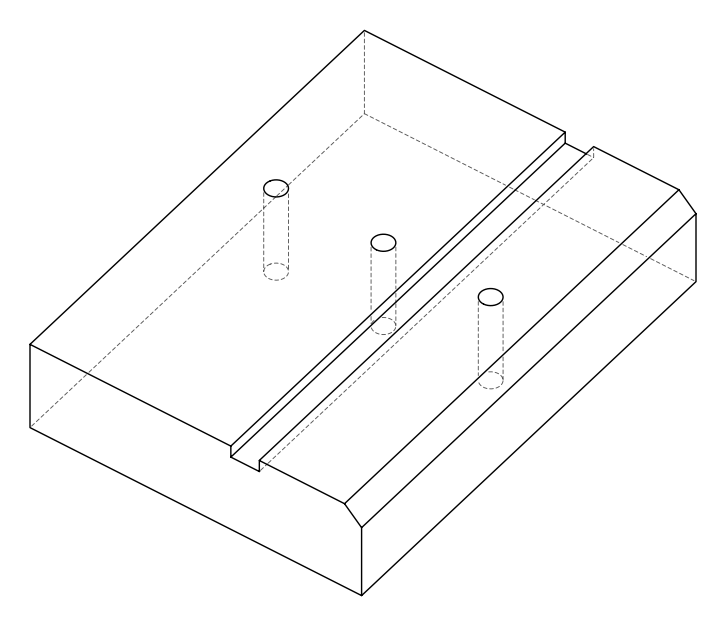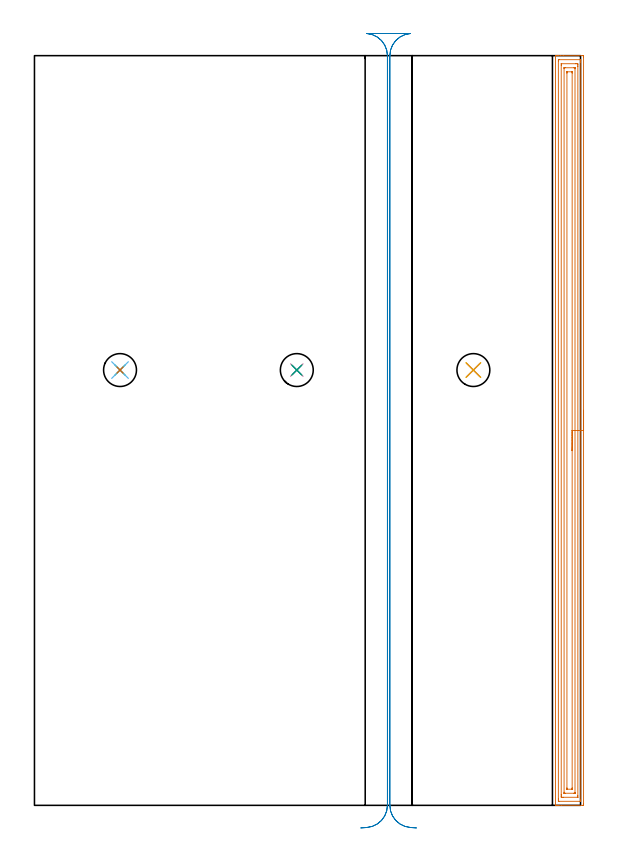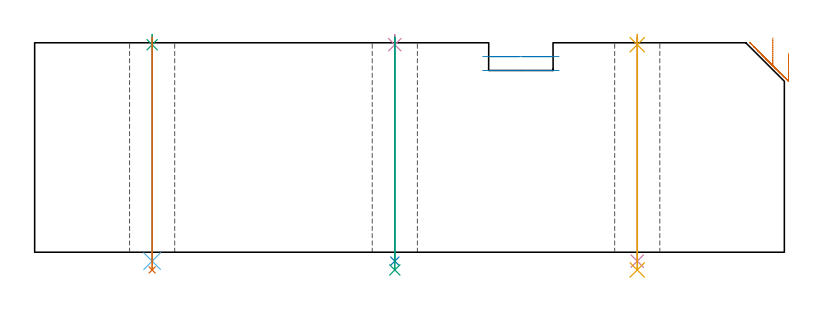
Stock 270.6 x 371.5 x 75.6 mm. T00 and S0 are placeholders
(PLAN: 11 operations, 8 tool changes, 20.6 min)
(1 AREA_MILL | FG_CHAMFER_SURFACE | UGT0205_001 | 15.16 min | 35891 mm3)
(2 MILL_RECTANGULAR_SLOT | SLOT_RECTANGULAR | UGT0201_105 | Follow Part, ap 5.5, ae 75% | 3.38 min | 86193 mm3)
(3 SPOT_DRILL | STEP1HOLE | NXT0321_9005460120000 | 0.03 min | 1 mm3)
(4 SPOT_DRILL_1 | STEP1HOLE_1 | NXT0321_9005460120000 | 0.03 min | 7 mm3)
(5 SPOT_DRILL_2 | STEP1HOLE_2 | NXT0321_9005460120000 | 0.03 min | 3 mm3)
(6 DRILL_THROUGH_HOLE_INTO_CENTER | STEP1HOLE | NXT0301_065 | 0.32 min | 5217 mm3)
(7 DRILL_TO_ENLARGE_THROUGH_HOLE | STEP1HOLE | UGT0301_287 | 0.34 min | 10591 mm3)
(8 DRILL_THROUGH_HOLE_INTO_CENTER_1 | STEP1HOLE_1 | NXT0301_065 | 0.32 min | 5184 mm3)
(9 DRILL_TO_ENLARGE_THROUGH_HOLE_1 | STEP1HOLE_1 | UGT0301_287 | 0.34 min | 10488 mm3)
(10 DRILL_THROUGH_HOLE_INTO_CENTER_2 | STEP1HOLE_2 | NXT0301_065 | 0.32 min | 5236 mm3)
(11 DRILL_TO_ENLARGE_THROUGH_HOLE_2 | STEP1HOLE_2 | UGT0301_287 | 0.34 min | 10521 mm3)
(TOOL UGT0205_001 | Chamfer Mill 20 x 3 x 45 deg. | D20 FL50 Z2)
(TOOL UGT0201_105 | End Mill 22 mm | D22 FL25 Z2)
(TOOL NXT0321_9005460120000 | NC Spot Drill, 142deg, 12mm, Carbide, Uncoated | D12 PA142 FL30 Z2)
(TOOL NXT0301_065 | Carbide Drill 9.4mm [860.1-0940-075A1-MM 2214] | D9.4 PA140 FL98 Z2)
(TOOL UGT0301_287 | Twist Drill 16.3 mm | D16.3 PA118 FL125 Z2)
(OP 1 AREA_MILL)
G17 G21 G94 G90
T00 M6
G54
G17 G0 G90 X272.1 Y195.75 S1061 M3
G43 Z85.6 H0
Z71.7
G94 G1 Y195.712 Z70.828 F250.
Y195.598 Z69.964
Y195.409 Z69.112
Y195.147 Z68.28
Y194.813 Z67.474
Y194.41 Z66.7
Y193.942 Z65.964
Y193.41 Z65.272
Y192.821 Z64.629
Y192.178 Z64.04
Y191.486 Z63.509
Y190.75 Z63.04
Y189.976 Z62.637
Y189.17 Z62.303
Y188.338 Z62.041
Y187.486 Z61.852
Y186.622 Z61.738
Y185.75 Z61.7
X272.099 Y0.631 Z61.701
X272.097 Y0.249 Z61.702
X272.093 Y0.01 Z61.705
X271.722 Y0. Z62.076
X261.207 Z72.588
X259.815 Z73.981
X259.455 Z74.34
X258.511 Z75.288
X258.355 Z75.437
X258.292 Z75.5
X258.203 Y0.01 Z75.588
X258.2 Y0.184 Z75.6
Y371.316
X258.202 Y371.49 Z75.589
X258.353 Y371.497 Z75.439
X258.511 Y371.5 Z75.288
X258.733 Z75.067
X259.455 Z74.34
X260.691 Z73.105
X262.083 Z71.712
X271.722 Z62.076
X271.982 Y371.497 Z61.815
X272.092 Y371.49 Z61.706
X272.099 Y371.378 Z61.699
X272.1 Y370.869 Z61.7
Y185.75
X270.686 Z63.114
X270.685 Y2.583 Z63.115
X270.679 Y2.018 Z63.121
X270.627 Y2.01 Z63.173
X270.518 Y2.005 Z63.282
X270.38 Y2.001 Z63.42
X259.865 Z73.935
X259.679 Y2.007 Z74.121
X259.645 Y2.01 Z74.155
X259.621 Y2.018 Z74.179
X259.62 Y2.06 Z74.18
X259.616 Y2.255 Z74.184
X259.615 Y2.42 Z74.185
X259.614 Y3.151 Z74.186
X259.615 Y368.917 Z74.185
X259.621 Y369.482 Z74.179
X259.673 Y369.49 Z74.127
X259.782 Y369.495 Z74.018
X259.92 Y369.499 Z73.88
X270.435 Z63.365
X270.62 Y369.493 Z63.18
X270.655 Y369.49 Z63.145
X270.679 Y369.482 Z63.121
X270.68 Y369.44 Z63.12
X270.684 Y369.245 Z63.116
X270.685 Y369.08 Z63.115
X270.686 Y368.349 Z63.114
Y185.75
X269.272 Z64.528
X269.271 Y4.921 Z64.529
X269.269 Y4.208 Z64.531
X269.267 Y4.031 Z64.533
X269.265 Y4.01 Z64.535
X269.246 Y4.007 Z64.554
X269.195 Y4.003 Z64.605
X269.093 Y4.001 Z64.707
X262.083 Z71.717
X261.407 Y4.004 Z72.393
X261.207 Y4.01 Z72.593
X261.035 Y4.035 Z72.765
X261.032 Y4.208 Z72.768
X261.03 Y4.389 Z72.77
X261.029 Y5.103 Z72.771
X261.028 Y5.285 Z72.772
X261.029 Y366.579 Z72.771
X261.031 Y367.292 Z72.769
X261.033 Y367.469 Z72.767
X261.035 Y367.49 Z72.765
X261.054 Y367.493 Z72.746
X261.105 Y367.497 Z72.695
X261.207 Y367.499 Z72.593
X268.217 Y367.5 Z65.583
X268.892 Y367.496 Z64.908
X269.093 Y367.49 Z64.707
X269.265 Y367.465 Z64.535
X269.268 Y367.292 Z64.532
X269.27 Y367.111 Z64.53
X269.271 Y366.397 Z64.529
X269.272 Y366.215 Z64.528
Y185.75
X267.857 Z65.943
Y6.364
X267.855 Y6.188 Z65.945
X267.852 Y6.048 Z65.948
X267.85 Y6.012 Z65.95
X267.831 Y6.009 Z65.969
X267.777 Y6.005 Z66.023
X267.341 Y6. Z66.459
X262.959 Z70.841
X262.523 Y6.004 Z71.277
X262.47 Y6.007 Z71.33
X262.449 Y6.01 Z71.351
X262.448 Y6.027 Z71.352
X262.444 Y6.091 Z71.356
X262.443 Y6.152 Z71.357
Y6.524
Y365.136
X262.445 Y365.312 Z71.355
X262.448 Y365.452 Z71.352
X262.45 Y365.488 Z71.35
X262.469 Y365.491 Z71.331
X262.523 Y365.495 Z71.277
X262.959 Y365.5 Z70.841
X267.341 Z66.459
X267.777 Y365.496 Z66.023
X267.83 Y365.493 Z65.97
X267.851 Y365.49 Z65.949
X267.852 Y365.473 Z65.948
X267.856 Y365.409 Z65.944
X267.857 Y365.348 Z65.943
Y364.976
Y185.75
X266.443 Z67.357
Y8.68
X266.44 Y8.244 Z67.36
X266.436 Y8.027 Z67.364
X266.435 Y8.01 Z67.365
X266.407 Y8.007 Z67.393
X266.349 Y8.003 Z67.451
X266.254 Y8. Z67.546
X263.971 Y8.001 Z69.829
X263.917 Y8.003 Z69.883
X263.879 Y8.008 Z69.921
X263.864 Y8.012 Z69.936
X263.863 Y8.03 Z69.937
X263.859 Y8.239 Z69.941
X263.857 Y8.658 Z69.943
Y362.82
X263.86 Y363.256 Z69.94
X263.864 Y363.473 Z69.936
X263.865 Y363.49 Z69.935
X263.892 Y363.493 Z69.908
X263.951 Y363.497 Z69.849
X264.046 Y363.5 Z69.754
X266.329 Y363.499 Z67.471
X266.383 Y363.497 Z67.417
X266.421 Y363.492 Z67.379
X266.436 Y363.488 Z67.364
X266.437 Y363.47 Z67.363
X266.441 Y363.261 Z67.359
X266.443 Y362.842 Z67.357
Y185.75
Y184.878 Z67.395
Y184.014 Z67.509
Y183.162 Z67.698
Y182.33 Z67.96
Y181.524 Z68.294
Y180.75 Z68.697
Y180.014 Z69.165
Y179.322 Z69.696
Y178.679 Z70.286
Y178.09 Z70.929
Y177.558 Z71.621
Y177.09 Z72.357
Y176.687 Z73.131
Y176.353 Z73.937
Y176.091 Z74.769
Y175.902 Z75.62
Y175.788 Z76.485
Y175.75 Z77.357
G0 Z85.6
M5
M2
(OP 2 MILL_RECTANGULAR_SLOT)
G17 G21 G94 G90
T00 M6
G54
G17 G0 G90 X189.28 Y-11.191 S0 M3
G43 Z85.6 H0
Z70.6
G94 G1 X186.288 Y-10.97 F250.
G2 X176.1 Y0. R11. F500.
G1 Y371.5
G2 X186.288 Y382.47 R11.
G1 Y382.5
X164.712
Y382.47
G2 X174.9 Y371.5 R11.
G1 Y0.
G2 X164.712 Y-10.97 R11.
G1 X161.72 Y-11.191 F250.
G0 X189.28 Z65.6
G1 X186.288 Y-10.97
G2 X176.1 Y0. R11. F500.
G1 Y371.5
G2 X186.288 Y382.47 R11.
G1 Y382.5
X164.712
Y382.47
G2 X174.9 Y371.5 R11.
G1 Y0.
G2 X164.712 Y-10.97 R11.
G1 X161.72 Y-11.191 F250.
G0 Z85.6
M5
M2
(OP 3 SPOT_DRILL)
G17 G21 G94 G90
T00 M6
G54
G17 G0 G90 X42.4 Y215.7 S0 M3
G43 Z85.6 H0
G94 G81 G98 Z74.898 F250. R78.6
G80
M5
M2
(OP 4 SPOT_DRILL_1)
G17 G21 G94 G90
T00 M6
G54
G17 G0 G90 X130. Y215.7 S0 M3
G43 Z85.6 H0
G94 G81 G98 Z74.898 F250. R78.6
G80
M5
M2
(OP 5 SPOT_DRILL_2)
G17 G21 G94 G90
T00 M6
G54
G17 G0 G90 X217.5 Y215.7 S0 M3
G43 Z85.6 H0
G94 G81 G98 Z74.898 F250. R78.6
G80
M5
M2
(OP 6 DRILL_THROUGH_HOLE_INTO_CENTER)
G17 G21 G94 G90
T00 M6
G54
G17 G0 G90 X42.4 Y215.7 S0 M3
G43 Z85.6 H1
G94 G73 G98 Z-3.211 F250. Q8.757 R77.6
G80
M5
M2
(OP 7 DRILL_TO_ENLARGE_THROUGH_HOLE)
G17 G21 G94 G90
T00 M6
G54
G17 G0 G90 X42.4 Y215.7 S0 M3
G43 Z85.6 H0
G94 G73 G98 Z-6.397 F250. Q13.666 R77.6
G80
M5
M2
(OP 8 DRILL_THROUGH_HOLE_INTO_CENTER_1)
G17 G21 G94 G90
T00 M6
G54
G17 G0 G90 X130. Y215.7 S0 M3
G43 Z85.6 H1
G94 G73 G98 Z-3.211 F250. Q8.757 R77.6
G80
M5
M2
(OP 9 DRILL_TO_ENLARGE_THROUGH_HOLE_1)
G17 G21 G94 G90
T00 M6
G54
G17 G0 G90 X130. Y215.7 S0 M3
G43 Z85.6 H0
G94 G73 G98 Z-6.397 F250. Q13.666 R77.6
G80
M5
M2
(OP 10 DRILL_THROUGH_HOLE_INTO_CENTER_2)
G17 G21 G94 G90
T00 M6
G54
G17 G0 G90 X217.5 Y215.7 S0 M3
G43 Z85.6 H1
G94 G73 G98 Z-3.211 F250. Q8.757 R77.6
G80
M5
M2
(OP 11 DRILL_TO_ENLARGE_THROUGH_HOLE_2)
G17 G21 G94 G90
T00 M6
G54
G17 G0 G90 X217.5 Y215.7 S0 M3
G43 Z85.6 H0
G94 G73 G98 Z-6.397 F250. Q13.666 R77.6
G80
M5
M2
